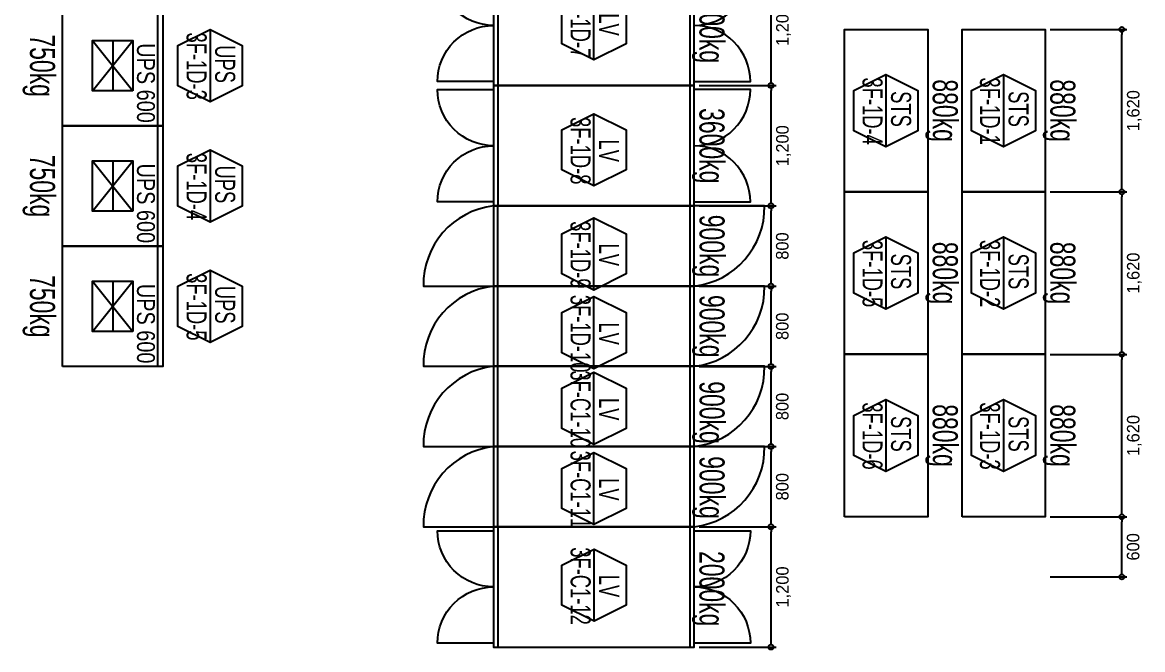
# Model space of a CAD drawing. Header units: millimetres. Extents: x 89978 to 501025, y -351975 to 837171.
# Drawn here: x 279449 to 290621, y 402023 to 408278 of the extents above; entities that cross this region are included whole.
import ezdxf
from ezdxf.enums import TextEntityAlignment as Align

# ---------------------------------------------------------------- set-up
doc = ezdxf.new("R2010")
doc.units = ezdxf.units.MM
doc.header["$LTSCALE"] = 150
doc.layers.get('Defpoints').update_dxf_attribs({"color": 150})
for name, color, linetype in [('------00 Switch Gear', 3, 'Continuous'), ('------00 Switch Gear_Number', 1, 'Continuous'), ('-----36 Dimension', 1, 'Continuous'), ('20251030_전기하중검토', 241, 'Continuous')]:
    doc.layers.add(name, color=color, linetype=linetype)
doc.layers.add('NOPLOT', color=191, linetype='Continuous', plot=False)
doc.styles.add('ELEC', font='')
doc.styles.get('ELEC').set_extended_font_data('Dotum')
doc.dimstyles.new('ELEC', dxfattribs={"dimscale": 100, "dimtxt": 2, "dimasz": 1, "dimexe": 2, "dimexo": 1, "dimgap": 1, "dimtad": 1, "dimdec": 0, "dimrnd": 0.25, "dimzin": 9, "dimdsep": 32, "dimlunit": 6, "dimtxsty": 'ELEC', "dimblk": 'Z_DOT', "dimcen": 3, "dimclrd": 7, "dimclre": 7, "dimclrt": 3, "dimadec": 0, "dimazin": 0, "dimtfac": 1, "dimtdec": 0, "dimtix": 1, "dimtmove": 2, "dimatfit": 1, "dimfxl": 1, "dimarcsym": 0})

# ---------------------------------------------------------------- blocks, each defined once
blk = doc.blocks.new('_DOTBLANK')
at = {"color": 0, "linetype": 'ByBlock'}
blk.add_line((-0.5, 0), (-1, 0), dxfattribs=at)
blk.add_circle((0, 0), 0.5, dxfattribs=at)
blk = doc.blocks.new('*D322')
at = {"layer": '-----36 Dimension', "color": 0, "lineweight": -2, "transparency": 16777216}
for p, q in [((289700, 403348), (290464, 403348)), ((290414, 402798), (290414, 403298)), ((289698, 402748), (290464, 402748))]:
    blk.add_line(p, q, dxfattribs=at)
at = {"layer": 'Defpoints', "color": 0, "transparency": 16777216}
for p in [(289650, 403348, 0), (290414, 403348), (289648, 402748, 0)]:
    blk.add_point(p, dxfattribs=at)
at = {"layer": '-----36 Dimension', "color": 0, "lineweight": -2, "transparency": 16777216, "xscale": 50, "yscale": 50, "zscale": 50}
for p, rotation in [((290414, 403348), 90), ((290414, 402748), 270)]:
    blk.add_blockref('_DOTBLANK', p, dxfattribs=dict(at, rotation=rotation))
at = {"layer": '-----36 Dimension', "color": 0, "transparency": 16777216, "insert": (290527, 403048), "char_height": 125, "attachment_point": 5, "rotation": 90, "style": 'ELEC'}
blk.add_mtext('600', dxfattribs=at)
blk = doc.blocks.new('Z_DOT')
for p, q in [((-2, 0), (2, 0)), ((0, -2), (0, 2))]:
    blk.add_line(p, q)
for radius in [2.5, 1.25]:
    blk.add_circle((0, 0), radius)
blk = doc.blocks.new('STS-R')
blk.add_lwpolyline([(886994, -128588), (888614, -128588), (888614, -129418), (886994, -129418), (886994, -128588)])
blk = doc.blocks.new('*D295')
at = {"layer": '-----36 Dimension', "color": 0, "lineweight": -2, "transparency": 16777216}
for p, q in [((289700, 408208), (290464, 408208)), ((290414, 406638), (290414, 408158)), ((289698, 406588), (290464, 406588))]:
    blk.add_line(p, q, dxfattribs=at)
at = {"layer": 'Defpoints', "color": 0, "transparency": 16777216}
for p in [(289650, 408208, 0), (290414, 408208), (289648, 406588, 0)]:
    blk.add_point(p, dxfattribs=at)
at = {"layer": '-----36 Dimension', "color": 0, "lineweight": -2, "transparency": 16777216, "xscale": 50, "yscale": 50, "zscale": 50}
for p, rotation in [((290414, 408208), 90), ((290414, 406588), 270)]:
    blk.add_blockref('_DOTBLANK', p, dxfattribs=dict(at, rotation=rotation))
at = {"layer": '-----36 Dimension', "color": 0, "transparency": 16777216, "insert": (290539, 407398), "char_height": 125, "attachment_point": 5, "rotation": 90, "style": 'ELEC'}
blk.add_mtext('1,620', dxfattribs=at)
blk = doc.blocks.new('*D296')
at = {"layer": '-----36 Dimension', "color": 0, "lineweight": -2, "transparency": 16777216}
for p, q in [((289700, 406588), (290464, 406588)), ((290414, 405018), (290414, 406538)), ((289698, 404968), (290464, 404968))]:
    blk.add_line(p, q, dxfattribs=at)
at = {"layer": 'Defpoints', "color": 0, "transparency": 16777216}
for p in [(289650, 406588, 0), (290414, 406588), (289648, 404968, 0)]:
    blk.add_point(p, dxfattribs=at)
at = {"layer": '-----36 Dimension', "color": 0, "lineweight": -2, "transparency": 16777216, "xscale": 50, "yscale": 50, "zscale": 50}
for p, rotation in [((290414, 406588), 90), ((290414, 404968), 270)]:
    blk.add_blockref('_DOTBLANK', p, dxfattribs=dict(at, rotation=rotation))
at = {"layer": '-----36 Dimension', "color": 0, "transparency": 16777216, "insert": (290539, 405778), "char_height": 125, "attachment_point": 5, "rotation": 90, "style": 'ELEC'}
blk.add_mtext('1,620', dxfattribs=at)
blk = doc.blocks.new('*D297')
at = {"layer": '-----36 Dimension', "color": 0, "lineweight": -2, "transparency": 16777216}
for p, q in [((289700, 404968), (290464, 404968)), ((290414, 403398), (290414, 404918)), ((289698, 403348), (290464, 403348))]:
    blk.add_line(p, q, dxfattribs=at)
at = {"layer": 'Defpoints', "color": 0, "transparency": 16777216}
for p in [(289650, 404968, 0), (290414, 404968), (289648, 403348, 0)]:
    blk.add_point(p, dxfattribs=at)
at = {"layer": '-----36 Dimension', "color": 0, "lineweight": -2, "transparency": 16777216, "xscale": 50, "yscale": 50, "zscale": 50}
for p, rotation in [((290414, 404968), 90), ((290414, 403348), 270)]:
    blk.add_blockref('_DOTBLANK', p, dxfattribs=dict(at, rotation=rotation))
at = {"layer": '-----36 Dimension', "color": 0, "transparency": 16777216, "insert": (290539, 404158), "char_height": 125, "attachment_point": 5, "rotation": 90, "style": 'ELEC'}
blk.add_mtext('1,620', dxfattribs=at)
blk = doc.blocks.new('*D306')
at = {"layer": '-----36 Dimension', "color": 0, "lineweight": -2, "transparency": 16777216}
for p, q in [((286202, 408848), (286965, 408848)), ((286915, 407698), (286915, 408798)), ((286199, 407648), (286965, 407648))]:
    blk.add_line(p, q, dxfattribs=at)
at = {"layer": 'Defpoints', "color": 0, "transparency": 16777216}
for p in [(286152, 408848, 0), (286915, 408848), (286149, 407648, 0)]:
    blk.add_point(p, dxfattribs=at)
at = {"layer": '-----36 Dimension', "color": 0, "lineweight": -2, "transparency": 16777216, "xscale": 50, "yscale": 50, "zscale": 50}
for p, rotation in [((286915, 408848), 90), ((286915, 407648), 270)]:
    blk.add_blockref('_DOTBLANK', p, dxfattribs=dict(at, rotation=rotation))
at = {"layer": '-----36 Dimension', "color": 0, "transparency": 16777216, "insert": (287040, 408248), "char_height": 125, "attachment_point": 5, "rotation": 90, "style": 'ELEC'}
blk.add_mtext('1,200', dxfattribs=at)
blk = doc.blocks.new('*D307')
at = {"layer": '-----36 Dimension', "color": 0, "lineweight": -2, "transparency": 16777216}
for p, q in [((286202, 407648), (286965, 407648)), ((286915, 406498), (286915, 407598)), ((286199, 406448), (286965, 406448))]:
    blk.add_line(p, q, dxfattribs=at)
at = {"layer": 'Defpoints', "color": 0, "transparency": 16777216}
for p in [(286152, 407648, 0), (286915, 407648), (286149, 406448, 0)]:
    blk.add_point(p, dxfattribs=at)
at = {"layer": '-----36 Dimension', "color": 0, "lineweight": -2, "transparency": 16777216, "xscale": 50, "yscale": 50, "zscale": 50}
for p, rotation in [((286915, 407648), 90), ((286915, 406448), 270)]:
    blk.add_blockref('_DOTBLANK', p, dxfattribs=dict(at, rotation=rotation))
at = {"layer": '-----36 Dimension', "color": 0, "transparency": 16777216, "insert": (287040, 407048), "char_height": 125, "attachment_point": 5, "rotation": 90, "style": 'ELEC'}
blk.add_mtext('1,200', dxfattribs=at)
blk = doc.blocks.new('*D308')
at = {"layer": '-----36 Dimension', "color": 0, "lineweight": -2, "transparency": 16777216}
for p, q in [((286202, 406448), (286965, 406448)), ((286915, 405698), (286915, 406398)), ((286200, 405648), (286965, 405648))]:
    blk.add_line(p, q, dxfattribs=at)
at = {"layer": 'Defpoints', "color": 0, "transparency": 16777216}
for p in [(286152, 406448, 0), (286915, 406448), (286150, 405648)]:
    blk.add_point(p, dxfattribs=at)
at = {"layer": '-----36 Dimension', "color": 0, "lineweight": -2, "transparency": 16777216, "xscale": 50, "yscale": 50, "zscale": 50}
for p, rotation in [((286915, 406448), 90), ((286915, 405648), 270)]:
    blk.add_blockref('_DOTBLANK', p, dxfattribs=dict(at, rotation=rotation))
at = {"layer": '-----36 Dimension', "color": 0, "transparency": 16777216, "insert": (287028, 406048), "char_height": 125, "attachment_point": 5, "rotation": 90, "style": 'ELEC'}
blk.add_mtext('800', dxfattribs=at)
blk = doc.blocks.new('*D309')
at = {"layer": '-----36 Dimension', "color": 0, "lineweight": -2, "transparency": 16777216}
for p, q in [((286202, 405648), (286965, 405648)), ((286915, 404898), (286915, 405598)), ((286200, 404848), (286965, 404848))]:
    blk.add_line(p, q, dxfattribs=at)
at = {"layer": 'Defpoints', "color": 0, "transparency": 16777216}
for p in [(286152, 405648, 0), (286915, 405648), (286150, 404848)]:
    blk.add_point(p, dxfattribs=at)
at = {"layer": '-----36 Dimension', "color": 0, "lineweight": -2, "transparency": 16777216, "xscale": 50, "yscale": 50, "zscale": 50}
for p, rotation in [((286915, 405648), 90), ((286915, 404848), 270)]:
    blk.add_blockref('_DOTBLANK', p, dxfattribs=dict(at, rotation=rotation))
at = {"layer": '-----36 Dimension', "color": 0, "transparency": 16777216, "insert": (287028, 405248), "char_height": 125, "attachment_point": 5, "rotation": 90, "style": 'ELEC'}
blk.add_mtext('800', dxfattribs=at)
blk = doc.blocks.new('UPS 600kV')
at = {"layer": '------00 Switch Gear'}
blk.add_line((800, 850), (-402, 850), dxfattribs=at)
blk.add_lwpolyline([(798, -100), (-402, -100), (-402, 900), (798, 900)], close=True, dxfattribs=at)
at = {"layer": 'NOPLOT'}
for p, q in [((-52, 199), (448, 601)), ((448, 199), (-52, 601)), ((-52, 400), (448, 400))]:
    blk.add_line(p, q, dxfattribs=at)
blk.add_lwpolyline([(448, 601), (448, 199), (-52, 199), (-52, 601)], close=True, dxfattribs=at)
at = {"layer": 'NOPLOT', "style": 'ELEC', "width": 0.85}
blk.add_text('UPS 600', height=178.2, dxfattribs=at).set_placement((-26, 731), align=Align.MIDDLE_LEFT)
blk = doc.blocks.new('*D16')
at = {"layer": '-----36 Dimension', "color": 0, "lineweight": -2, "transparency": 16777216}
for p, q in [((286202, 404848), (286965, 404848)), ((286915, 404098), (286915, 404798)), ((286200, 404048), (286965, 404048))]:
    blk.add_line(p, q, dxfattribs=at)
at = {"layer": 'Defpoints', "color": 0, "transparency": 16777216}
for p in [(286152, 404848, 0), (286915, 404848), (286150, 404048)]:
    blk.add_point(p, dxfattribs=at)
at = {"layer": '-----36 Dimension', "color": 0, "lineweight": -2, "transparency": 16777216, "xscale": 50, "yscale": 50, "zscale": 50}
for p, rotation in [((286915, 404848), 90), ((286915, 404048), 270)]:
    blk.add_blockref('_DOTBLANK', p, dxfattribs=dict(at, rotation=rotation))
at = {"layer": '-----36 Dimension', "color": 0, "transparency": 16777216, "insert": (287028, 404448), "char_height": 125, "attachment_point": 5, "rotation": 90, "style": 'ELEC'}
blk.add_mtext('800', dxfattribs=at)
blk = doc.blocks.new('*D17')
at = {"layer": '-----36 Dimension', "color": 0, "lineweight": -2, "transparency": 16777216}
for p, q in [((286202, 404048), (286965, 404048)), ((286915, 403298), (286915, 403998)), ((286200, 403248), (286965, 403248))]:
    blk.add_line(p, q, dxfattribs=at)
at = {"layer": 'Defpoints', "color": 0, "transparency": 16777216}
for p in [(286152, 404048, 0), (286915, 404048), (286150, 403248)]:
    blk.add_point(p, dxfattribs=at)
at = {"layer": '-----36 Dimension', "color": 0, "lineweight": -2, "transparency": 16777216, "xscale": 50, "yscale": 50, "zscale": 50}
for p, rotation in [((286915, 404048), 90), ((286915, 403248), 270)]:
    blk.add_blockref('_DOTBLANK', p, dxfattribs=dict(at, rotation=rotation))
at = {"layer": '-----36 Dimension', "color": 0, "transparency": 16777216, "insert": (287028, 403648), "char_height": 125, "attachment_point": 5, "rotation": 90, "style": 'ELEC'}
blk.add_mtext('800', dxfattribs=at)
blk = doc.blocks.new('*D18')
at = {"layer": '-----36 Dimension', "color": 0, "lineweight": -2, "transparency": 16777216}
for p, q in [((286202, 403248), (286965, 403248)), ((286915, 402098), (286915, 403198)), ((286199, 402048), (286965, 402048))]:
    blk.add_line(p, q, dxfattribs=at)
at = {"layer": 'Defpoints', "color": 0, "transparency": 16777216}
for p in [(286152, 403248, 0), (286915, 403248), (286149, 402048, 0)]:
    blk.add_point(p, dxfattribs=at)
at = {"layer": '-----36 Dimension', "color": 0, "lineweight": -2, "transparency": 16777216, "xscale": 50, "yscale": 50, "zscale": 50}
for p, rotation in [((286915, 403248), 90), ((286915, 402048), 270)]:
    blk.add_blockref('_DOTBLANK', p, dxfattribs=dict(at, rotation=rotation))
at = {"layer": '-----36 Dimension', "color": 0, "transparency": 16777216, "insert": (287040, 402648), "char_height": 125, "attachment_point": 5, "rotation": 90, "style": 'ELEC'}
blk.add_mtext('1,200', dxfattribs=at)

msp = doc.modelspace()

# ---------------------------------------------------------------- linework, layer by layer
at = {"layer": '------00 Switch Gear'}
for p, q in [((284189, 408848.4, 0), (284189, 407648.4, 0)), ((286107, 408848.4, 0), (286107, 407648.4, 0)), ((284189, 407648.4, 0), (284189, 406448.4, 0)), ((286107, 407648.4, 0), (286107, 406448.4, 0)), ((284190, 405648.4, 0), (284190, 406448.4, 0)), ((286110, 405648.4, 0), (286110, 406448.4, 0)), ((284190, 404848.4, 0), (284190, 405648.4, 0)), ((286110, 404848.4, 0), (286110, 405648.4, 0)), ((284190, 404048.4, 0), (284190, 404848.4, 0)), ((286110, 404048.4, 0), (286110, 404848.4, 0)), ((284190, 403248.4, 0), (284190, 404048.4, 0)), ((286110, 403248.4, 0), (286110, 404048.4, 0)), ((284189, 403248.4, 0), (284189, 402048.4, 0)), ((286107, 403248.4, 0), (286107, 402048.4, 0))]:
    msp.add_line(p, q, dxfattribs=at)
at = {"layer": '------00 Switch Gear', "elevation": 0}
for points in [[(284149, 407688.4), (283589, 407688.4, -0.4142136), (284149, 408248.4, -0.4142136), (283589, 408808.4), (283589, 408808.4), (284149, 408808.4)], [(286149, 407688.4), (286709, 407688.4, 0.4142136), (286149, 408248.4, 0.4142136), (286709, 408808.4), (286149, 408808.4)], [(284149, 406488.4), (283589, 406488.4, -0.4142136), (284149, 407048.4, -0.4142136), (283589, 407608.4), (283589, 407608.4), (284149, 407608.4)], [(286149, 406488.4), (286709, 406488.4, 0.4142136), (286149, 407048.4, 0.4142136), (286709, 407608.4), (286149, 407608.4)], [(284148, 406448.4, 0.3857431), (283448, 405648.4), (284148, 405648.4)], [(286150, 405648.4, 0.3857431), (286850, 406448.4), (286150, 406448.4)], [(284148, 405648.4, 0.3857431), (283448, 404848.4), (284148, 404848.4)], [(286150, 404848.4, 0.3857431), (286850, 405648.4), (286150, 405648.4)], [(284148, 404848.4, 0.3857431), (283448, 404048.4), (284148, 404048.4)], [(286150, 404048.4, 0.3857431), (286850, 404848.4), (286150, 404848.4)], [(284148, 404048.4, 0.3857431), (283448, 403248.4), (284148, 403248.4)], [(286150, 403248.4, 0.3857431), (286850, 404048.4), (286150, 404048.4)], [(284149, 402088.4), (283589, 402088.4, -0.4142136), (284149, 402648.4, -0.4142136), (283589, 403208.4), (283589, 403208.4), (284149, 403208.4)], [(286149, 403208.4), (286709, 403208.4, -0.4142136), (286149, 402648.4, -0.4142136), (286709, 402088.4), (286149, 402088.4)]]:
    msp.add_lwpolyline(points, format="xyb", dxfattribs=at)
for points in [[(284149, 408848.4), (284149, 407648.4), (286149, 407648.4), (286149, 408848.4)], [(284149, 407648.4), (284149, 406448.4), (286149, 406448.4), (286149, 407648.4)], [(286150, 405648.4), (286150, 406448.4), (284148, 406448.4), (284148, 405648.4)], [(286150, 404848.4), (286150, 405648.4), (284148, 405648.4), (284148, 404848.4)], [(286150, 404048.4), (286150, 404848.4), (284148, 404848.4), (284148, 404048.4)], [(286150, 403248.4), (286150, 404048.4), (284148, 404048.4), (284148, 403248.4)], [(284149, 403248.4), (284149, 402048.4), (286149, 402048.4), (286149, 403248.4)]]:
    msp.add_lwpolyline(points, close=True, dxfattribs=at)
at = {"layer": '------00 Switch Gear_Number', "elevation": 0}
for points in [[(285149, 407906.5), (285149, 408626.5), (285469, 408466.9), (285469, 408066.2), (285149, 407906.5), (284829, 408066.2), (284829, 408466.9), (285149, 408626.5)], [(285149, 406647.5), (285149, 407367.5), (285469, 407207.9), (285469, 406807.2), (285149, 406647.5), (284829, 406807.2), (284829, 407207.9), (285149, 407367.5)], [(285149, 405609.6), (285149, 406329.6), (285469, 406170), (285469, 405769.3), (285149, 405609.6), (284829, 405769.3), (284829, 406170), (285149, 406329.6)], [(285149, 404823.8), (285149, 405543.8), (285469, 405384.2), (285469, 404983.5), (285149, 404823.8), (284829, 404983.5), (284829, 405384.2), (285149, 405543.8)], [(285149, 404070.2), (285149, 404790.2), (285469, 404630.6), (285469, 404229.9), (285149, 404070.2), (284829, 404229.9), (284829, 404630.6), (285149, 404790.2)], [(285149, 403270.2), (285149, 403990.2), (285469, 403830.6), (285469, 403429.9), (285149, 403270.2), (284829, 403429.9), (284829, 403830.6), (285149, 403990.2)], [(285150, 402306.5), (285150, 403026.5), (285470, 402866.9), (285470, 402466.2), (285150, 402306.5), (284830, 402466.2), (284830, 402866.9), (285150, 403026.5)]]:
    msp.add_lwpolyline(points, dxfattribs=at)
at = {"layer": '------00 Switch Gear_Number', "color": 1, "elevation": 0}
for points in [[(281320, 408206.8), (281320, 407486.8), (281000, 407646.5), (281000, 408047.2), (281320, 408206.8), (281640, 408047.2), (281640, 407646.5), (281320, 407486.8)], [(288061, 407758.4), (288061, 407038.4), (287741, 407198.1), (287741, 407598.8), (288061, 407758.4), (288381, 407598.8), (288381, 407198.1), (288061, 407038.4)], [(289233, 407758.4), (289233, 407038.4), (288913, 407198.1), (288913, 407598.8), (289233, 407758.4), (289553, 407598.8), (289553, 407198.1), (289233, 407038.4)], [(281320, 407006.8), (281320, 406286.8), (281000, 406446.5), (281000, 406847.2), (281320, 407006.8), (281640, 406847.2), (281640, 406446.5), (281320, 406286.8)], [(288061, 406138.4), (288061, 405418.4), (287741, 405578.1), (287741, 405978.8), (288061, 406138.4), (288381, 405978.8), (288381, 405578.1), (288061, 405418.4)], [(289233, 406138.4), (289233, 405418.4), (288913, 405578.1), (288913, 405978.8), (289233, 406138.4), (289553, 405978.8), (289553, 405578.1), (289233, 405418.4)], [(281320, 405806.8), (281320, 405086.8), (281000, 405246.5), (281000, 405647.2), (281320, 405806.8), (281640, 405647.2), (281640, 405246.5), (281320, 405086.8)], [(288061, 404518.4), (288061, 403798.4), (287741, 403958.1), (287741, 404358.8), (288061, 404518.4), (288381, 404358.8), (288381, 403958.1), (288061, 403798.4)], [(289233, 404518.4), (289233, 403798.4), (288913, 403958.1), (288913, 404358.8), (289233, 404518.4), (289553, 404358.8), (289553, 403958.1), (289233, 403798.4)]]:
    msp.add_lwpolyline(points, dxfattribs=at)

# ---------------------------------------------------------------- block references
at = {"layer": '------00 Switch Gear'}
for name, p, rotation in [('UPS 600kV', (279950, 408044.4, 0), 270), ('STS-R', (159060, -480405.3, 0), 90.00000000000001), ('STS-R', (160232, -480405.3, 0), 90.00000000000001), ('UPS 600kV', (279950, 406844.4, 0), 270), ('STS-R', (159060, -482025.3, 0), 90.00000000000001), ('STS-R', (160232, -482025.3, 0), 90.00000000000001), ('UPS 600kV', (279950, 405644.4, 0), 270), ('STS-R', (159060, -483645.3, 0), 90.00000000000001), ('STS-R', (160232, -483645.3, 0), 90.00000000000001)]:
    msp.add_blockref(name, p, dxfattribs=dict(at, rotation=rotation))

# ---------------------------------------------------------------- texts
at = {"layer": '------00 Switch Gear_Number', "color": 0, "style": 'ELEC', "width": 0.7}
for s, p in [('3F-1D-7', (285015.6, 408257.3, 0)), ('LV', (285300.2, 408257.3, 0)), ('3F-1D-3', (281186.6, 407841.8, 0)), ('UPS', (281471.2, 407863.2, 0)), ('3F-1D-4', (287927.6, 407393.4, 0)), ('3F-1D-1', (289099.6, 407393.4, 0)), ('STS', (288212.2, 407414.8, 0)), ('STS', (289384.2, 407414.8, 0)), ('3F-1D-8', (285015.6, 406998.3, 0)), ('LV', (285300.2, 406998.3, 0)), ('3F-1D-4', (281186.6, 406641.8, 0)), ('UPS', (281471.2, 406663.2, 0)), ('3F-1D-9', (285015.6, 405960.4, 0)), ('3F-1D-5', (287927.6, 405773.4, 0)), ('3F-1D-2', (289099.6, 405773.4, 0)), ('LV', (285300.2, 405960.4, 0)), ('STS', (288212.2, 405794.8, 0)), ('STS', (289384.2, 405794.8, 0)), ('3F-1D-5', (281186.6, 405441.8, 0)), ('UPS', (281471.2, 405463.2, 0)), ('3F-1D-10', (285015.6, 405174.6, 0)), ('LV', (285300.2, 405174.6, 0)), ('3F-C1-10', (285015.6, 404421, 0)), ('LV', (285300.2, 404421, 0)), ('3F-1D-6', (287927.6, 404153.4, 0)), ('3F-1D-3', (289099.6, 404153.4, 0)), ('STS', (288212.2, 404174.8, 0)), ('STS', (289384.2, 404174.8, 0)), ('3F-C1-11', (285015.6, 403621, 0)), ('LV', (285300.2, 403621, 0)), ('3F-C1-12', (285016.6, 402657.3, 0)), ('LV', (285301.2, 402657.3, 0))]:
    msp.add_text(s, height=200, rotation=270, dxfattribs=at).set_placement(p, align=Align.MIDDLE_CENTER)
at = {"layer": '20251030_전기하중검토', "style": 'ELEC', "width": 0.7}
for s, p in [('2000kg', (286295.1, 408248.4, 0)), ('750kg', (279618.4, 407847.1, 0)), ('880kg', (288622, 407398.7, 0)), ('880kg', (289794, 407398.7, 0)), ('3600kg', (286295.1, 407048.4, 0)), ('750kg', (279618.4, 406647.1, 0)), ('900kg', (286296, 406048.4, 0)), ('880kg', (288622, 405778.7, 0)), ('880kg', (289794, 405778.7, 0)), ('750kg', (279618.4, 405447.1, 0)), ('900kg', (286296, 405248.4, 0)), ('900kg', (286296, 404387.9, 0)), ('880kg', (288622, 404158.7, 0)), ('880kg', (289794, 404158.7, 0)), ('900kg', (286296, 403640.3, 0)), ('2000kg', (286295, 402631, 0))]:
    msp.add_text(s, height=250, rotation=270, dxfattribs=at).set_placement(p, align=Align.MIDDLE)

# ---------------------------------------------------------------- dimensions: what is measured, and where the dimension line sits
at = {"layer": '-----36 Dimension'}
for base, p1, p2, picture, middle in [((286915.3, 408848.4, 0), (286149, 407648.4, 0), (286151.6, 408848.4, 0), '*D306', (287040, 408248.4, 0)), ((290414.3, 408208.4, 0), (289648, 406588.4, 0), (289650, 408208.4, 0), '*D295', (290539, 407398.4, 0)), ((286915.3, 407648.4, 0), (286149, 406448.4, 0), (286151.6, 407648.4, 0), '*D307', (287040, 407048.4, 0)), ((290414.3, 406588.4, 0), (289648, 404968.4, 0), (289650, 406588.4, 0), '*D296', (290539, 405778.4, 0)), ((286915.3, 406448.4, 0), (286150, 405648.4, 0), (286151.6, 406448.4, 0), '*D308', (287027.9, 406048.4, 0)), ((286915.3, 405648.4, 0), (286150, 404848.4, 0), (286151.6, 405648.4, 0), '*D309', (287027.9, 405248.4, 0)), ((290414.3, 404968.4, 0), (289648, 403348.4, 0), (289650, 404968.4, 0), '*D297', (290539, 404158.4, 0)), ((286915.3, 404848.4, 0), (286150, 404048.4, 0), (286151.6, 404848.4, 0), '*D16', (287027.9, 404448.4, 0)), ((286915.3, 404048.4, 0), (286150, 403248.4, 0), (286151.6, 404048.4, 0), '*D17', (287027.9, 403648.4, 0)), ((290414.3, 403348.4, 0), (289648, 402748.4, 0), (289650, 403348.4, 0), '*D322', (290526.9, 403048.4, 0)), ((286915.3, 403248.4, 0), (286149, 402048.4, 0), (286151.6, 403248.4, 0), '*D18', (287040, 402648.4, 0))]:
    dim = msp.add_linear_dim(base=base, p1=p1, p2=p2, angle=270, dimstyle='ELEC', override={"dimscale": 50, "dimtxt": 2.5, "dimexe": 1, "dimtad": 2, "dimtxsty": 'ELEC', "dimblk1": 'DOTBLANK', "dimblk2": 'DOTBLANK', "dimsah": 1, "dimclrd": 0, "dimclre": 0, "dimclrt": 0}, dxfattribs=at)
    dim.commit()
    dim.dimension.update_dxf_attribs({"geometry": picture, "text_midpoint": middle})

doc.saveas('drawing.dxf')
